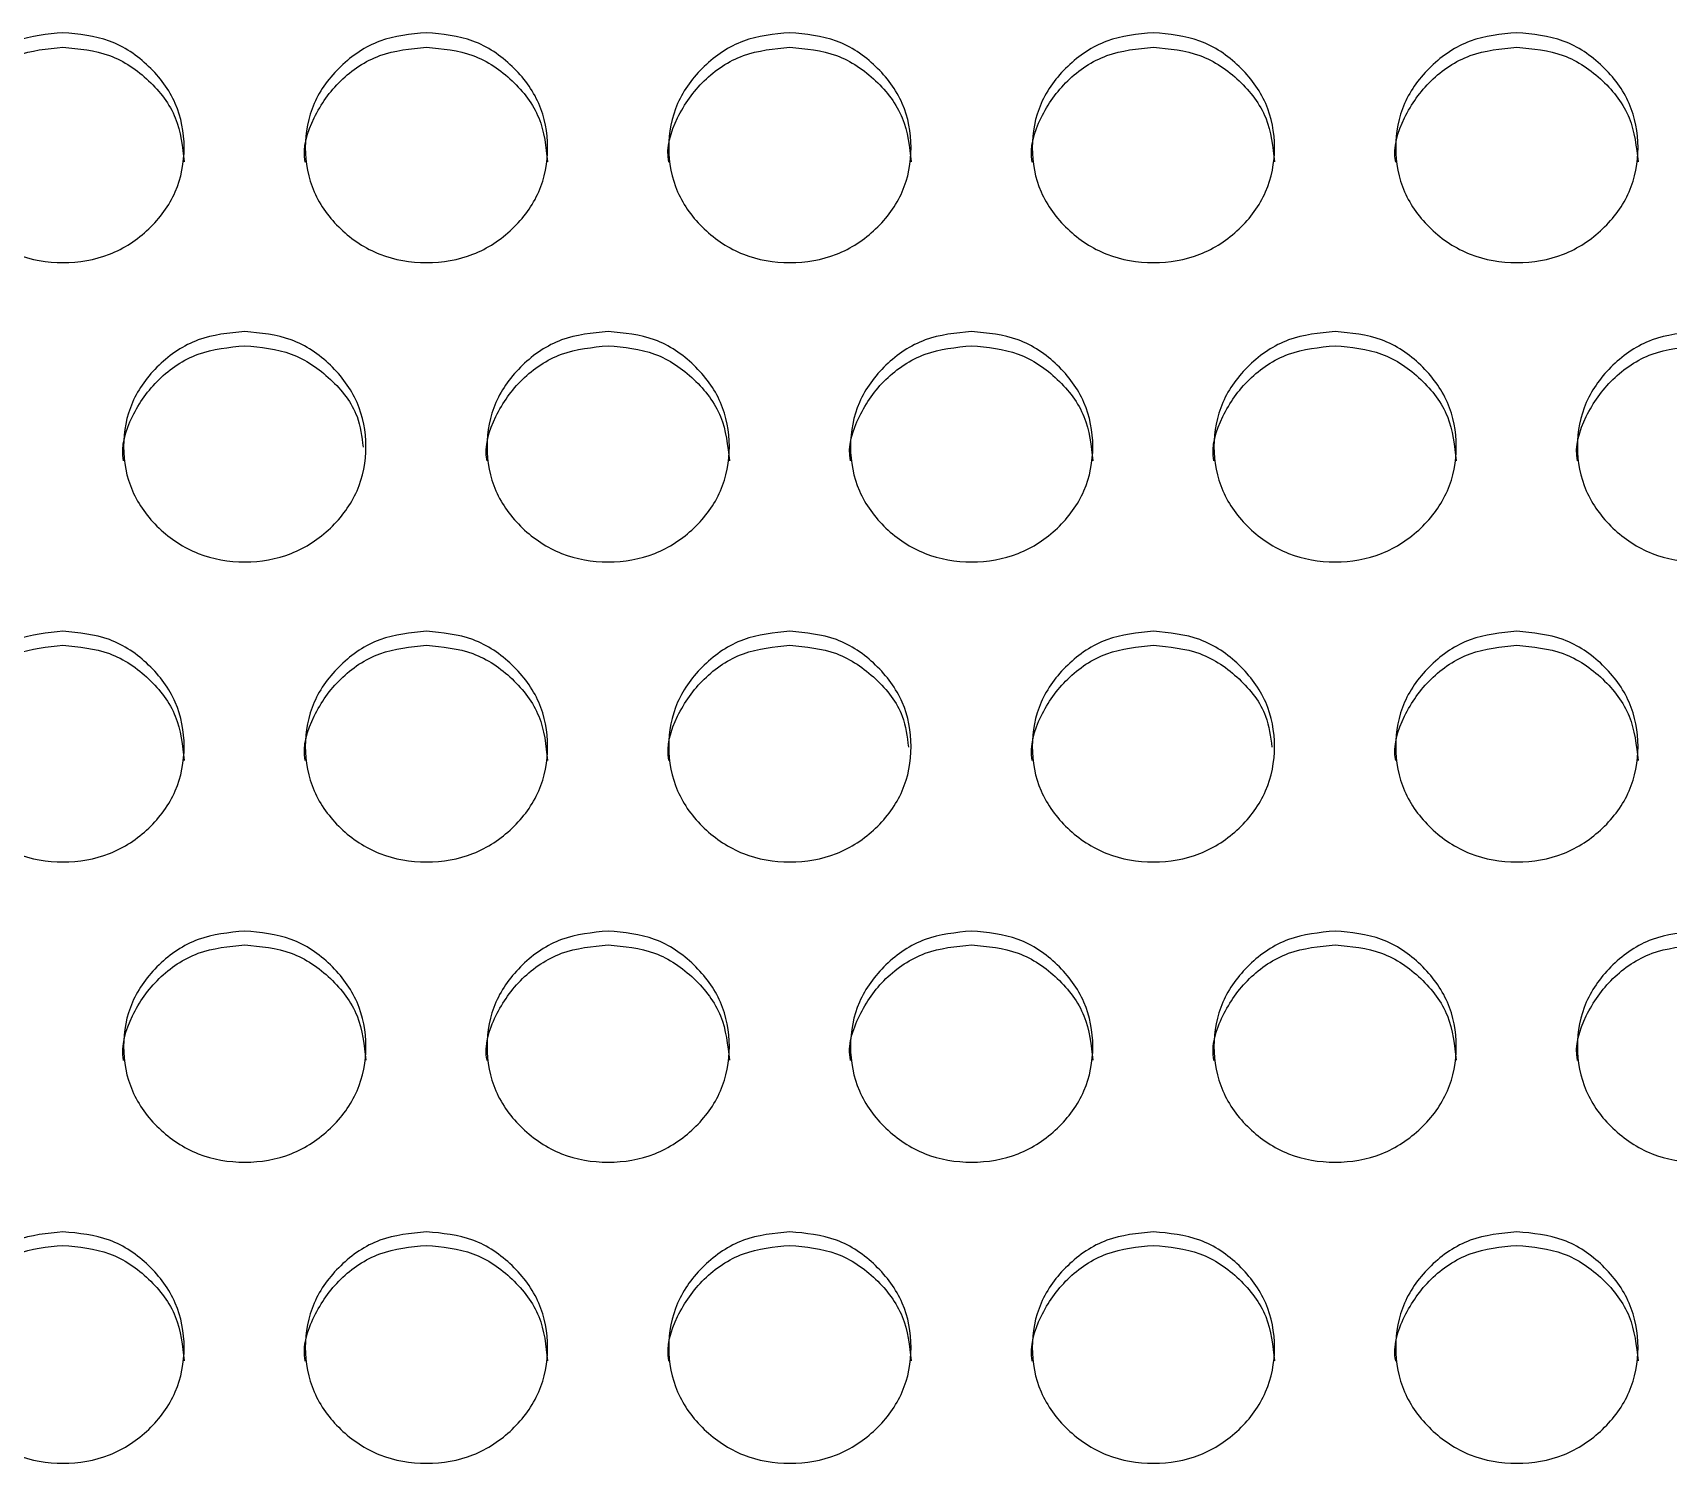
# Model space of a CAD drawing. Header units: millimetres. Extents: x 0.6 to 29.2, y 0.5 to 20.5.
# Drawn here: x 19.888 to 20.248, y 11.4735 to 11.7883 of the extents above; entities that cross this region are included whole.
import ezdxf

# ---------------------------------------------------------------- set-up
doc = ezdxf.new("R2010")
doc.units = ezdxf.units.MM

msp = doc.modelspace()

# ---------------------------------------------------------------- linework, layer by layer
for points, knots in [([(19.89468, 11.78833), (19.89819, 11.78799), (19.90521, 11.78732), (19.91397, 11.7813), (19.92011, 11.77304), (19.92197, 11.76303), (19.92011, 11.75304), (19.91398, 11.74472), (19.90522, 11.73889), (19.89468, 11.73713), (19.88415, 11.7389), (19.87538, 11.74472), (19.86926, 11.75304), (19.8674, 11.76303), (19.86926, 11.77303), (19.87539, 11.78129), (19.88415, 11.7873), (19.89117, 11.78799), (19.89468, 11.78833)], [0, 0, 0, 0, 0.0624371, 0.1249721, 0.1875298, 0.2499803, 0.3125407, 0.3749841, 0.4375486, 0.4999928, 0.562545, 0.6249975, 0.6875535, 0.750005, 0.8125631, 0.8750102, 0.9374719, 1, 1, 1, 1]), ([(19.97468, 11.78833), (19.97819, 11.78799), (19.98521, 11.78732), (19.99397, 11.7813), (20.00011, 11.77304), (20.00197, 11.76303), (20.00011, 11.75304), (19.99398, 11.74472), (19.98522, 11.73889), (19.97468, 11.73713), (19.96415, 11.7389), (19.95538, 11.74472), (19.94926, 11.75304), (19.9474, 11.76303), (19.94926, 11.77303), (19.95539, 11.78129), (19.96415, 11.7873), (19.97117, 11.78799), (19.97468, 11.78833)], [0, 0, 0, 0, 0.062437, 0.124973, 0.18753, 0.249981, 0.312541, 0.374985, 0.437549, 0.499993, 0.562544, 0.624998, 0.687553, 0.750005, 0.812563, 0.87501, 0.937472, 1, 1, 1, 1]), ([(20.05468, 11.78833), (20.05819, 11.78799), (20.06521, 11.78732), (20.07397, 11.7813), (20.08011, 11.77304), (20.08197, 11.76303), (20.08011, 11.75304), (20.07398, 11.74472), (20.06522, 11.73889), (20.05468, 11.73713), (20.04415, 11.7389), (20.03538, 11.74472), (20.02926, 11.75304), (20.0274, 11.76303), (20.02926, 11.77303), (20.03539, 11.78129), (20.04415, 11.7873), (20.05117, 11.78799), (20.05468, 11.78833)], [0, 0, 0, 0, 0.062437, 0.124973, 0.18753, 0.249981, 0.312541, 0.374985, 0.437549, 0.499993, 0.562545, 0.624998, 0.687554, 0.750005, 0.812563, 0.87501, 0.937472, 1, 1, 1, 1]), ([(20.13468, 11.78833), (20.13819, 11.78799), (20.14521, 11.78732), (20.15397, 11.7813), (20.16011, 11.77304), (20.16197, 11.76303), (20.16011, 11.75304), (20.15398, 11.74472), (20.14522, 11.73889), (20.13468, 11.73713), (20.12415, 11.7389), (20.11538, 11.74472), (20.10926, 11.75304), (20.1074, 11.76303), (20.10926, 11.77303), (20.11539, 11.78129), (20.12415, 11.7873), (20.13117, 11.78799), (20.13468, 11.78833)], [0, 0, 0, 0, 0.062437, 0.124973, 0.18753, 0.249981, 0.312541, 0.374985, 0.437549, 0.499993, 0.562545, 0.624998, 0.687554, 0.750005, 0.812563, 0.87501, 0.937472, 1, 1, 1, 1]), ([(20.21468, 11.78833), (20.21819, 11.78799), (20.22521, 11.78732), (20.23397, 11.7813), (20.24011, 11.77304), (20.24197, 11.76303), (20.24011, 11.75304), (20.23398, 11.74472), (20.22522, 11.73889), (20.21468, 11.73713), (20.20415, 11.7389), (20.19538, 11.74472), (20.18926, 11.75304), (20.1874, 11.76303), (20.18926, 11.77303), (20.19538, 11.78129), (20.20415, 11.7873), (20.21117, 11.78799), (20.21468, 11.78833)], [0, 0, 0, 0, 0.062436, 0.124972, 0.187529, 0.24998, 0.31254, 0.374984, 0.437548, 0.499992, 0.562544, 0.624997, 0.687553, 0.750004, 0.812563, 0.875009, 0.937472, 1, 1, 1, 1]), ([(19.86802, 11.75985), (19.86802, 11.75985), (19.86735, 11.76309), (19.86957, 11.76991), (19.8753, 11.77811), (19.88417, 11.78412), (19.89118, 11.7848), (19.89468, 11.78515)], [0, 0, 0, 0, 0.000445, 0.250487, 0.500132, 0.749908, 1, 1, 1, 1]), ([(19.89468, 11.78515), (19.89819, 11.78481), (19.90522, 11.78414), (19.91393, 11.77812), (19.92027, 11.76987), (19.92099, 11.76321), (19.92135, 11.75989)], [0, 0, 0, 0, 0.24996, 0.500258, 0.750583, 1, 1, 1, 1]), ([(19.94802, 11.75985), (19.94802, 11.75985), (19.94735, 11.76309), (19.94957, 11.76991), (19.9553, 11.77811), (19.96417, 11.78412), (19.97118, 11.7848), (19.97468, 11.78515)], [0, 0, 0, 0, 0.000445, 0.250487, 0.500132, 0.749908, 1, 1, 1, 1]), ([(19.97468, 11.78515), (19.97819, 11.78481), (19.98522, 11.78414), (19.99393, 11.77812), (20.00027, 11.76987), (20.00099, 11.76321), (20.00135, 11.75989)], [0, 0, 0, 0, 0.2499595, 0.5002617, 0.7505829, 1, 1, 1, 1]), ([(20.02802, 11.75985), (20.02802, 11.75985), (20.02738, 11.7631), (20.02955, 11.76991), (20.03531, 11.77811), (20.04417, 11.78412), (20.05118, 11.7848), (20.05468, 11.78515)], [0, 0, 0, 0, 0.0004444, 0.2504858, 0.5001315, 0.7499071, 1, 1, 1, 1]), ([(20.05468, 11.78515), (20.05819, 11.78481), (20.06522, 11.78414), (20.07393, 11.77812), (20.08027, 11.76987), (20.08099, 11.76321), (20.08135, 11.75989)], [0, 0, 0, 0, 0.2499595, 0.5002617, 0.7505829, 1, 1, 1, 1]), ([(20.10802, 11.75985), (20.10802, 11.75985), (20.10738, 11.7631), (20.10955, 11.76991), (20.11531, 11.77811), (20.12417, 11.78412), (20.13118, 11.7848), (20.13468, 11.78515)], [0, 0, 0, 0, 0.0004444, 0.2504858, 0.5001315, 0.7499071, 1, 1, 1, 1]), ([(20.13468, 11.78515), (20.13819, 11.78481), (20.14522, 11.78414), (20.15393, 11.77812), (20.16027, 11.76987), (20.16099, 11.76321), (20.16135, 11.75989)], [0, 0, 0, 0, 0.2499595, 0.5002617, 0.7505829, 1, 1, 1, 1]), ([(20.18802, 11.75985), (20.18802, 11.75985), (20.18735, 11.76309), (20.18957, 11.76991), (20.1953, 11.77811), (20.20417, 11.78412), (20.21118, 11.7848), (20.21468, 11.78515)], [0, 0, 0, 0, 0.0004453, 0.2504868, 0.5001291, 0.7499079, 1, 1, 1, 1]), ([(20.21468, 11.78515), (20.21819, 11.78481), (20.22522, 11.78414), (20.23393, 11.77812), (20.24027, 11.76987), (20.24099, 11.76321), (20.24135, 11.75989)], [0, 0, 0, 0, 0.249956, 0.500259, 0.750582, 1, 1, 1, 1]), ([(19.93468, 11.72257), (19.93819, 11.72223), (19.94521, 11.72155), (19.95397, 11.71552), (19.96011, 11.70725), (19.96197, 11.69722), (19.96011, 11.68722), (19.95398, 11.67888), (19.94522, 11.67305), (19.93468, 11.67127), (19.92415, 11.67305), (19.91538, 11.67888), (19.90926, 11.68721), (19.9074, 11.69722), (19.90926, 11.70724), (19.91538, 11.71552), (19.92415, 11.72153), (19.93117, 11.72222), (19.93468, 11.72257)], [0, 0, 0, 0, 0.062437, 0.124973, 0.187531, 0.24998, 0.31254, 0.374986, 0.437549, 0.499993, 0.562545, 0.624997, 0.687553, 0.750005, 0.812564, 0.87501, 0.937472, 1, 1, 1, 1]), ([(20.01468, 11.72257), (20.01819, 11.72223), (20.02521, 11.72155), (20.03397, 11.71552), (20.04011, 11.70725), (20.04197, 11.69722), (20.04011, 11.68722), (20.03398, 11.67888), (20.02522, 11.67305), (20.01468, 11.67127), (20.00415, 11.67305), (19.99538, 11.67888), (19.98926, 11.68721), (19.9874, 11.69722), (19.98926, 11.70724), (19.99538, 11.71552), (20.00415, 11.72153), (20.01117, 11.72222), (20.01468, 11.72257)], [0, 0, 0, 0, 0.062436, 0.124972, 0.18753, 0.249979, 0.312539, 0.374985, 0.437548, 0.499992, 0.562544, 0.624996, 0.687552, 0.750004, 0.812563, 0.875009, 0.937472, 1, 1, 1, 1]), ([(20.09468, 11.72257), (20.09819, 11.72223), (20.10521, 11.72155), (20.11397, 11.71552), (20.12011, 11.70725), (20.12197, 11.69722), (20.12011, 11.68722), (20.11398, 11.67888), (20.10522, 11.67305), (20.09468, 11.67127), (20.08415, 11.67305), (20.07538, 11.67888), (20.06926, 11.68721), (20.0674, 11.69722), (20.06926, 11.70724), (20.07538, 11.71552), (20.08415, 11.72153), (20.09117, 11.72222), (20.09468, 11.72257)], [0, 0, 0, 0, 0.0624373, 0.1249719, 0.1875304, 0.2499797, 0.3125396, 0.3749843, 0.4375481, 0.4999923, 0.5625443, 0.6249963, 0.6875523, 0.750004, 0.812563, 0.8750094, 0.9374718, 1, 1, 1, 1]), ([(20.17468, 11.72257), (20.17819, 11.72223), (20.18521, 11.72155), (20.19397, 11.71552), (20.20011, 11.70725), (20.20197, 11.69722), (20.20011, 11.68722), (20.19398, 11.67888), (20.18522, 11.67305), (20.17468, 11.67127), (20.16415, 11.67305), (20.15538, 11.67888), (20.14926, 11.68721), (20.1474, 11.69722), (20.14926, 11.70724), (20.15539, 11.71552), (20.16415, 11.72153), (20.17117, 11.72222), (20.17468, 11.72257)], [0, 0, 0, 0, 0.062437, 0.124973, 0.187531, 0.24998, 0.31254, 0.374985, 0.437549, 0.499993, 0.562545, 0.624997, 0.687552, 0.750004, 0.812563, 0.87501, 0.937472, 1, 1, 1, 1]), ([(20.25468, 11.72257), (20.25819, 11.72223), (20.26521, 11.72155), (20.27397, 11.71552), (20.28011, 11.70725), (20.28197, 11.69722), (20.28011, 11.68722), (20.27398, 11.67888), (20.26522, 11.67305), (20.25468, 11.67127), (20.24415, 11.67305), (20.23538, 11.67888), (20.22926, 11.68721), (20.2274, 11.69722), (20.22926, 11.70724), (20.23539, 11.71552), (20.24415, 11.72153), (20.25117, 11.72222), (20.25468, 11.72257)], [0, 0, 0, 0, 0.062437, 0.124973, 0.187531, 0.24998, 0.31254, 0.374985, 0.437549, 0.499992, 0.562544, 0.624997, 0.687553, 0.750004, 0.812563, 0.87501, 0.937472, 1, 1, 1, 1]), ([(19.90802, 11.69409), (19.90802, 11.6941), (19.90738, 11.69734), (19.90955, 11.70417), (19.91531, 11.71238), (19.92417, 11.7184), (19.93118, 11.71909), (19.93468, 11.71943)], [0, 0, 0, 0, 0.000444, 0.250486, 0.500131, 0.749906, 1, 1, 1, 1]), ([(19.93468, 11.71943), (19.9382, 11.7191), (19.94524, 11.71843), (19.95388, 11.71238), (19.95977, 11.70503), (19.96046, 11.69941), (19.96075, 11.69712)], [0, 0, 0, 0, 0.2707512, 0.5418721, 0.8130127, 1, 1, 1, 1]), ([(19.98802, 11.69409), (19.98802, 11.6941), (19.98735, 11.69734), (19.98957, 11.70417), (19.9953, 11.71238), (20.00417, 11.71841), (20.01118, 11.71909), (20.01468, 11.71943)], [0, 0, 0, 0, 0.000445, 0.250486, 0.500129, 0.749907, 1, 1, 1, 1]), ([(20.01468, 11.71943), (20.01819, 11.7191), (20.02522, 11.71842), (20.03393, 11.71239), (20.04027, 11.70413), (20.04099, 11.69746), (20.04135, 11.69413)], [0, 0, 0, 0, 0.249957, 0.500259, 0.75058, 1, 1, 1, 1]), ([(20.06802, 11.69409), (20.06802, 11.6941), (20.06735, 11.69734), (20.06957, 11.70417), (20.0753, 11.71238), (20.08417, 11.71841), (20.09118, 11.71909), (20.09468, 11.71943)], [0, 0, 0, 0, 0.000445, 0.250486, 0.500129, 0.749907, 1, 1, 1, 1]), ([(20.09468, 11.71943), (20.09819, 11.7191), (20.10522, 11.71842), (20.11393, 11.71239), (20.12027, 11.70413), (20.12099, 11.69746), (20.12135, 11.69413)], [0, 0, 0, 0, 0.249961, 0.500258, 0.750581, 1, 1, 1, 1]), ([(20.14802, 11.69409), (20.14802, 11.6941), (20.14735, 11.69734), (20.14957, 11.70417), (20.1553, 11.71238), (20.16417, 11.71841), (20.17118, 11.71909), (20.17468, 11.71943)], [0, 0, 0, 0, 0.000445, 0.250486, 0.500133, 0.749907, 1, 1, 1, 1]), ([(20.17468, 11.71943), (20.17819, 11.7191), (20.18522, 11.71842), (20.19393, 11.71239), (20.20027, 11.70413), (20.20099, 11.69746), (20.20135, 11.69413)], [0, 0, 0, 0, 0.2499602, 0.5002616, 0.7505813, 1, 1, 1, 1]), ([(20.22802, 11.69409), (20.22802, 11.6941), (20.22738, 11.69734), (20.22955, 11.70417), (20.23531, 11.71238), (20.24417, 11.7184), (20.25118, 11.71909), (20.25468, 11.71943)], [0, 0, 0, 0, 0.000444, 0.250485, 0.500132, 0.749906, 1, 1, 1, 1]), ([(19.86802, 11.62812), (19.86802, 11.62813), (19.86735, 11.63138), (19.86957, 11.63822), (19.8753, 11.64644), (19.88417, 11.65248), (19.89118, 11.65316), (19.89468, 11.65351)], [0, 0, 0, 0, 0.000448, 0.250488, 0.500134, 0.749908, 1, 1, 1, 1]), ([(19.89468, 11.65659), (19.89819, 11.65625), (19.90521, 11.65558), (19.91397, 11.64953), (19.92011, 11.64125), (19.92197, 11.6312), (19.92011, 11.62118), (19.91398, 11.61283), (19.90522, 11.60699), (19.89468, 11.60521), (19.88415, 11.60699), (19.87538, 11.61283), (19.86926, 11.62118), (19.8674, 11.63121), (19.86926, 11.64124), (19.87539, 11.64953), (19.88415, 11.65556), (19.89117, 11.65625), (19.89468, 11.65659)], [0, 0, 0, 0, 0.062437, 0.124972, 0.18753, 0.249981, 0.31254, 0.374984, 0.437548, 0.499992, 0.562544, 0.624997, 0.687552, 0.750004, 0.812563, 0.87501, 0.937472, 1, 1, 1, 1]), ([(19.89468, 11.65351), (19.89819, 11.65317), (19.90522, 11.6525), (19.91393, 11.64646), (19.92027, 11.63818), (19.92099, 11.6315), (19.92135, 11.62816)], [0, 0, 0, 0, 0.24996, 0.500259, 0.750584, 1, 1, 1, 1]), ([(19.94802, 11.62812), (19.94802, 11.62813), (19.94735, 11.63138), (19.94957, 11.63822), (19.9553, 11.64644), (19.96417, 11.65248), (19.97118, 11.65316), (19.97468, 11.65351)], [0, 0, 0, 0, 0.000448, 0.250488, 0.500134, 0.749908, 1, 1, 1, 1]), ([(19.97468, 11.65659), (19.97819, 11.65625), (19.98521, 11.65558), (19.99397, 11.64953), (20.00011, 11.64125), (20.00197, 11.6312), (20.00011, 11.62118), (19.99398, 11.61283), (19.98522, 11.60699), (19.97468, 11.60521), (19.96415, 11.60699), (19.95538, 11.61283), (19.94926, 11.62118), (19.9474, 11.63121), (19.94926, 11.64124), (19.95539, 11.64953), (19.96415, 11.65556), (19.97117, 11.65625), (19.97468, 11.65659)], [0, 0, 0, 0, 0.0624371, 0.124973, 0.1875308, 0.2499812, 0.3125399, 0.3749847, 0.4375491, 0.4999931, 0.5625439, 0.6249974, 0.6875522, 0.7500044, 0.8125632, 0.8750102, 0.937472, 1, 1, 1, 1]), ([(19.97468, 11.65351), (19.97819, 11.65317), (19.98522, 11.6525), (19.99393, 11.64646), (20.00027, 11.63818), (20.00099, 11.6315), (20.00135, 11.62816)], [0, 0, 0, 0, 0.2499601, 0.5002627, 0.750584, 1, 1, 1, 1]), ([(20.02802, 11.62812), (20.02802, 11.62813), (20.02739, 11.63139), (20.02955, 11.63821), (20.03531, 11.64644), (20.04417, 11.65248), (20.05118, 11.65316), (20.05468, 11.65351)], [0, 0, 0, 0, 0.0004474, 0.2504871, 0.5001335, 0.7499078, 1, 1, 1, 1]), ([(20.05468, 11.65659), (20.05819, 11.65625), (20.06521, 11.65558), (20.07397, 11.64953), (20.08011, 11.64125), (20.08197, 11.6312), (20.08011, 11.62118), (20.07398, 11.61283), (20.06522, 11.60699), (20.05468, 11.60521), (20.04415, 11.60699), (20.03538, 11.61283), (20.02926, 11.62118), (20.0274, 11.63121), (20.02926, 11.64124), (20.03539, 11.64953), (20.04415, 11.65556), (20.05117, 11.65625), (20.05468, 11.65659)], [0, 0, 0, 0, 0.062437, 0.124973, 0.187531, 0.249981, 0.31254, 0.374985, 0.437549, 0.499992, 0.562544, 0.624998, 0.687552, 0.750005, 0.812563, 0.87501, 0.937472, 1, 1, 1, 1]), ([(20.05468, 11.65351), (20.0582, 11.65317), (20.06523, 11.6525), (20.07388, 11.64644), (20.07978, 11.63906), (20.08047, 11.63342), (20.08076, 11.6311)], [0, 0, 0, 0, 0.270358, 0.541086, 0.811835, 1, 1, 1, 1]), ([(20.10802, 11.62812), (20.10802, 11.62813), (20.10739, 11.63139), (20.10955, 11.63821), (20.11531, 11.64644), (20.12417, 11.65248), (20.13118, 11.65316), (20.13468, 11.65351)], [0, 0, 0, 0, 0.0004474, 0.2504871, 0.5001335, 0.7499078, 1, 1, 1, 1]), ([(20.13468, 11.65659), (20.13819, 11.65625), (20.14521, 11.65558), (20.15397, 11.64953), (20.16011, 11.64125), (20.16197, 11.6312), (20.16011, 11.62118), (20.15398, 11.61283), (20.14522, 11.60699), (20.13468, 11.60521), (20.12415, 11.60699), (20.11538, 11.61283), (20.10926, 11.62118), (20.1074, 11.63121), (20.10926, 11.64124), (20.11539, 11.64953), (20.12415, 11.65556), (20.13117, 11.65625), (20.13468, 11.65659)], [0, 0, 0, 0, 0.062437, 0.124973, 0.187531, 0.249981, 0.31254, 0.374985, 0.437548, 0.499992, 0.562544, 0.624998, 0.687553, 0.750005, 0.812563, 0.87501, 0.937472, 1, 1, 1, 1]), ([(20.13468, 11.65351), (20.1382, 11.65317), (20.14523, 11.6525), (20.15388, 11.64644), (20.15978, 11.63906), (20.16047, 11.63342), (20.16076, 11.6311)], [0, 0, 0, 0, 0.270358, 0.541086, 0.811835, 1, 1, 1, 1]), ([(20.18802, 11.62812), (20.18802, 11.62813), (20.18735, 11.63138), (20.18957, 11.63822), (20.1953, 11.64644), (20.20417, 11.65248), (20.21118, 11.65316), (20.21468, 11.65351)], [0, 0, 0, 0, 0.0004483, 0.2504881, 0.5001311, 0.7499086, 1, 1, 1, 1]), ([(20.21468, 11.65659), (20.21819, 11.65625), (20.22521, 11.65558), (20.23397, 11.64953), (20.24011, 11.64125), (20.24197, 11.6312), (20.24011, 11.62118), (20.23398, 11.61283), (20.22522, 11.60699), (20.21468, 11.60521), (20.20415, 11.60699), (20.19538, 11.61283), (20.18926, 11.62118), (20.1874, 11.63121), (20.18926, 11.64124), (20.19538, 11.64953), (20.20415, 11.65556), (20.21117, 11.65625), (20.21468, 11.65659)], [0, 0, 0, 0, 0.062436, 0.1249719, 0.1875298, 0.2499805, 0.3125394, 0.3749843, 0.4375477, 0.4999918, 0.5625438, 0.6249964, 0.6875518, 0.7500039, 0.8125628, 0.8750092, 0.9374719, 1, 1, 1, 1]), ([(20.21468, 11.65351), (20.21819, 11.65317), (20.22522, 11.6525), (20.23393, 11.64646), (20.24027, 11.63818), (20.24099, 11.6315), (20.24135, 11.62816)], [0, 0, 0, 0, 0.249957, 0.50026, 0.750583, 1, 1, 1, 1]), ([(19.93468, 11.5906), (19.93819, 11.59027), (19.94521, 11.58959), (19.95397, 11.58353), (19.96011, 11.57523), (19.96197, 11.56517), (19.96011, 11.55514), (19.95398, 11.54677), (19.94522, 11.54092), (19.93468, 11.53914), (19.92415, 11.54092), (19.91538, 11.54677), (19.90926, 11.55513), (19.9074, 11.56518), (19.90926, 11.57523), (19.91538, 11.58353), (19.92415, 11.58957), (19.93117, 11.59026), (19.93468, 11.5906)], [0, 0, 0, 0, 0.062437, 0.124973, 0.187531, 0.249981, 0.312541, 0.374986, 0.437549, 0.499993, 0.562545, 0.624997, 0.687553, 0.750005, 0.812563, 0.87501, 0.937472, 1, 1, 1, 1]), ([(20.01468, 11.5906), (20.01819, 11.59027), (20.02521, 11.58959), (20.03397, 11.58353), (20.04011, 11.57523), (20.04197, 11.56517), (20.04011, 11.55514), (20.03398, 11.54677), (20.02522, 11.54092), (20.01468, 11.53914), (20.00415, 11.54092), (19.99538, 11.54677), (19.98926, 11.55513), (19.9874, 11.56518), (19.98926, 11.57523), (19.99538, 11.58353), (20.00415, 11.58957), (20.01117, 11.59026), (20.01468, 11.5906)], [0, 0, 0, 0, 0.0624361, 0.124972, 0.18753, 0.2499803, 0.3125399, 0.3749845, 0.4375476, 0.4999918, 0.562544, 0.6249963, 0.6875524, 0.7500042, 0.8125623, 0.875009, 0.9374718, 1, 1, 1, 1]), ([(20.09468, 11.5906), (20.09819, 11.59027), (20.10521, 11.58959), (20.11397, 11.58353), (20.12011, 11.57523), (20.12197, 11.56517), (20.12011, 11.55514), (20.11398, 11.54677), (20.10522, 11.54092), (20.09468, 11.53914), (20.08415, 11.54092), (20.07538, 11.54677), (20.06926, 11.55513), (20.0674, 11.56518), (20.06926, 11.57523), (20.07538, 11.58353), (20.08415, 11.58957), (20.09117, 11.59026), (20.09468, 11.5906)], [0, 0, 0, 0, 0.062437, 0.124972, 0.187531, 0.249981, 0.31254, 0.374984, 0.437548, 0.499992, 0.562544, 0.624997, 0.687553, 0.750004, 0.812562, 0.875009, 0.937472, 1, 1, 1, 1]), ([(20.17468, 11.5906), (20.17819, 11.59027), (20.18521, 11.58959), (20.19397, 11.58353), (20.20011, 11.57523), (20.20197, 11.56517), (20.20011, 11.55514), (20.19398, 11.54677), (20.18522, 11.54092), (20.17468, 11.53914), (20.16415, 11.54092), (20.15538, 11.54677), (20.14926, 11.55513), (20.1474, 11.56518), (20.14926, 11.57523), (20.15539, 11.58353), (20.16415, 11.58957), (20.17117, 11.59026), (20.17468, 11.5906)], [0, 0, 0, 0, 0.0624372, 0.1249731, 0.187531, 0.2499811, 0.3125404, 0.3749848, 0.4375489, 0.4999931, 0.5625452, 0.6249974, 0.6875528, 0.7500047, 0.8125628, 0.8750101, 0.9374719, 1, 1, 1, 1]), ([(20.25468, 11.5906), (20.25819, 11.59027), (20.26521, 11.58959), (20.27397, 11.58353), (20.28011, 11.57523), (20.28197, 11.56517), (20.28011, 11.55514), (20.27398, 11.54677), (20.26522, 11.54092), (20.25468, 11.53914), (20.24415, 11.54092), (20.23538, 11.54677), (20.22926, 11.55513), (20.2274, 11.56518), (20.22926, 11.57523), (20.23539, 11.58353), (20.24415, 11.58957), (20.25117, 11.59026), (20.25468, 11.5906)], [0, 0, 0, 0, 0.062437, 0.124973, 0.187531, 0.249981, 0.312541, 0.374985, 0.437549, 0.499992, 0.562544, 0.624998, 0.687553, 0.750005, 0.812563, 0.87501, 0.937472, 1, 1, 1, 1]), ([(19.90802, 11.56214), (19.90802, 11.56215), (19.90739, 11.56542), (19.90955, 11.57225), (19.91531, 11.58049), (19.92417, 11.58654), (19.93118, 11.58723), (19.93468, 11.58757)], [0, 0, 0, 0, 0.000447, 0.25049, 0.500132, 0.749907, 1, 1, 1, 1]), ([(19.93468, 11.58757), (19.93819, 11.58723), (19.94522, 11.58656), (19.95393, 11.58051), (19.96027, 11.57222), (19.96099, 11.56552), (19.96135, 11.56218)], [0, 0, 0, 0, 0.2499605, 0.5002633, 0.7505812, 1, 1, 1, 1]), ([(19.98802, 11.56214), (19.98802, 11.56215), (19.98735, 11.56541), (19.98957, 11.57225), (19.9953, 11.58049), (20.00417, 11.58654), (20.01118, 11.58723), (20.01468, 11.58757)], [0, 0, 0, 0, 0.000448, 0.25049, 0.50013, 0.749908, 1, 1, 1, 1]), ([(20.01468, 11.58757), (20.01819, 11.58723), (20.02522, 11.58656), (20.03393, 11.58051), (20.04027, 11.57222), (20.04099, 11.56552), (20.04135, 11.56218)], [0, 0, 0, 0, 0.249957, 0.5002609, 0.75058, 1, 1, 1, 1]), ([(20.06802, 11.56214), (20.06802, 11.56215), (20.06735, 11.56541), (20.06957, 11.57225), (20.0753, 11.58049), (20.08417, 11.58654), (20.09118, 11.58723), (20.09468, 11.58757)], [0, 0, 0, 0, 0.000448, 0.25049, 0.50013, 0.749908, 1, 1, 1, 1]), ([(20.09468, 11.58757), (20.09819, 11.58723), (20.10522, 11.58656), (20.11393, 11.58051), (20.12027, 11.57222), (20.12099, 11.56552), (20.12135, 11.56218)], [0, 0, 0, 0, 0.249961, 0.50026, 0.750581, 1, 1, 1, 1]), ([(20.14802, 11.56214), (20.14802, 11.56215), (20.14735, 11.56541), (20.14957, 11.57225), (20.1553, 11.58049), (20.16417, 11.58654), (20.17118, 11.58723), (20.17468, 11.58757)], [0, 0, 0, 0, 0.000448, 0.25049, 0.500133, 0.749908, 1, 1, 1, 1]), ([(20.17468, 11.58757), (20.17819, 11.58723), (20.18522, 11.58656), (20.19393, 11.58051), (20.20027, 11.57222), (20.20099, 11.56552), (20.20135, 11.56218)], [0, 0, 0, 0, 0.2499605, 0.5002633, 0.7505812, 1, 1, 1, 1]), ([(20.22802, 11.56214), (20.22802, 11.56215), (20.22739, 11.56542), (20.22955, 11.57225), (20.23531, 11.58049), (20.24417, 11.58654), (20.25118, 11.58723), (20.25468, 11.58757)], [0, 0, 0, 0, 0.000447, 0.250489, 0.500132, 0.749908, 1, 1, 1, 1]), ([(19.89468, 11.52441), (19.89819, 11.52407), (19.90521, 11.52339), (19.91397, 11.51733), (19.92011, 11.50901), (19.92197, 11.49894), (19.92011, 11.48888), (19.91398, 11.4805), (19.90522, 11.47464), (19.89468, 11.47286), (19.88415, 11.47464), (19.87538, 11.48051), (19.86926, 11.48888), (19.8674, 11.49894), (19.86926, 11.50901), (19.87539, 11.51733), (19.88415, 11.52337), (19.89117, 11.52406), (19.89468, 11.52441)], [0, 0, 0, 0, 0.062437, 0.124972, 0.187531, 0.24998, 0.31254, 0.374984, 0.437548, 0.499993, 0.562545, 0.624997, 0.687553, 0.750004, 0.812563, 0.875011, 0.937472, 1, 1, 1, 1]), ([(19.97468, 11.52441), (19.97819, 11.52407), (19.98521, 11.52339), (19.99397, 11.51733), (20.00011, 11.50901), (20.00197, 11.49894), (20.00011, 11.48888), (19.99398, 11.4805), (19.98522, 11.47464), (19.97468, 11.47286), (19.96415, 11.47464), (19.95538, 11.48051), (19.94926, 11.48888), (19.9474, 11.49894), (19.94926, 11.50901), (19.95538, 11.51733), (19.96415, 11.52337), (19.97117, 11.52406), (19.97468, 11.52441)], [0, 0, 0, 0, 0.062437, 0.124973, 0.187531, 0.249981, 0.31254, 0.374985, 0.437549, 0.499993, 0.562544, 0.624997, 0.687552, 0.750004, 0.812563, 0.875011, 0.937472, 1, 1, 1, 1]), ([(20.05468, 11.52441), (20.05819, 11.52407), (20.06521, 11.52339), (20.07397, 11.51733), (20.08011, 11.50901), (20.08197, 11.49894), (20.08011, 11.48888), (20.07398, 11.4805), (20.06522, 11.47464), (20.05468, 11.47286), (20.04415, 11.47464), (20.03538, 11.48051), (20.02926, 11.48888), (20.0274, 11.49894), (20.02926, 11.50901), (20.03538, 11.51733), (20.04415, 11.52337), (20.05117, 11.52406), (20.05468, 11.52441)], [0, 0, 0, 0, 0.062437, 0.124973, 0.187531, 0.249981, 0.31254, 0.374985, 0.437549, 0.499992, 0.562545, 0.624998, 0.687553, 0.750004, 0.812563, 0.875011, 0.937472, 1, 1, 1, 1]), ([(20.13468, 11.52441), (20.13819, 11.52407), (20.14521, 11.52339), (20.15397, 11.51733), (20.16011, 11.50901), (20.16197, 11.49894), (20.16011, 11.48888), (20.15398, 11.4805), (20.14522, 11.47464), (20.13468, 11.47286), (20.12415, 11.47464), (20.11538, 11.48051), (20.10926, 11.48888), (20.1074, 11.49894), (20.10926, 11.50901), (20.11538, 11.51733), (20.12415, 11.52337), (20.13117, 11.52406), (20.13468, 11.52441)], [0, 0, 0, 0, 0.062437, 0.124973, 0.187531, 0.249981, 0.312541, 0.374986, 0.437548, 0.499993, 0.562545, 0.624998, 0.687553, 0.750004, 0.812563, 0.875011, 0.937472, 1, 1, 1, 1]), ([(20.21468, 11.52441), (20.21819, 11.52407), (20.22521, 11.52339), (20.23397, 11.51733), (20.24011, 11.50901), (20.24197, 11.49894), (20.24011, 11.48888), (20.23398, 11.4805), (20.22522, 11.47464), (20.21468, 11.47286), (20.20415, 11.47464), (20.19538, 11.48051), (20.18926, 11.48888), (20.1874, 11.49894), (20.18926, 11.50901), (20.19538, 11.51733), (20.20415, 11.52337), (20.21117, 11.52406), (20.21468, 11.52441)], [0, 0, 0, 0, 0.062436, 0.124972, 0.18753, 0.24998, 0.31254, 0.374985, 0.437548, 0.499992, 0.562544, 0.624996, 0.687552, 0.750004, 0.812563, 0.87501, 0.937472, 1, 1, 1, 1]), ([(19.86802, 11.49595), (19.86802, 11.49596), (19.86735, 11.49922), (19.86957, 11.50608), (19.8753, 11.51434), (19.88417, 11.52039), (19.89118, 11.52108), (19.89468, 11.52142)], [0, 0, 0, 0, 0.000448, 0.250488, 0.500133, 0.749908, 1, 1, 1, 1]), ([(19.89468, 11.52142), (19.89819, 11.52109), (19.90522, 11.52041), (19.91393, 11.51435), (19.92027, 11.50605), (19.92099, 11.49934), (19.92135, 11.496)], [0, 0, 0, 0, 0.249961, 0.500259, 0.750581, 1, 1, 1, 1]), ([(19.94802, 11.49595), (19.94802, 11.49596), (19.94735, 11.49922), (19.94957, 11.50608), (19.9553, 11.51434), (19.96417, 11.52039), (19.97118, 11.52108), (19.97468, 11.52142)], [0, 0, 0, 0, 0.000448, 0.250488, 0.500133, 0.749908, 1, 1, 1, 1]), ([(19.97468, 11.52142), (19.97819, 11.52109), (19.98522, 11.52041), (19.99393, 11.51435), (20.00027, 11.50605), (20.00099, 11.49934), (20.00135, 11.496)], [0, 0, 0, 0, 0.24996, 0.500263, 0.750581, 1, 1, 1, 1]), ([(20.02802, 11.49595), (20.02802, 11.49596), (20.02739, 11.49923), (20.02955, 11.50608), (20.03531, 11.51434), (20.04417, 11.52039), (20.05118, 11.52108), (20.05468, 11.52142)], [0, 0, 0, 0, 0.000447, 0.250487, 0.500132, 0.749907, 1, 1, 1, 1]), ([(20.05468, 11.52142), (20.05819, 11.52109), (20.06522, 11.52041), (20.07393, 11.51435), (20.08027, 11.50605), (20.08099, 11.49934), (20.08135, 11.496)], [0, 0, 0, 0, 0.24996, 0.500263, 0.750581, 1, 1, 1, 1]), ([(20.10802, 11.49595), (20.10802, 11.49596), (20.10739, 11.49923), (20.10955, 11.50608), (20.11531, 11.51434), (20.12417, 11.52039), (20.13118, 11.52108), (20.13468, 11.52142)], [0, 0, 0, 0, 0.000447, 0.250487, 0.500132, 0.749907, 1, 1, 1, 1]), ([(20.13468, 11.52142), (20.13819, 11.52109), (20.14522, 11.52041), (20.15393, 11.51435), (20.16027, 11.50605), (20.16099, 11.49934), (20.16135, 11.496)], [0, 0, 0, 0, 0.24996, 0.500263, 0.750581, 1, 1, 1, 1]), ([(20.18802, 11.49595), (20.18802, 11.49596), (20.18735, 11.49922), (20.18957, 11.50608), (20.1953, 11.51434), (20.20417, 11.52039), (20.21118, 11.52108), (20.21468, 11.52142)], [0, 0, 0, 0, 0.000448, 0.250488, 0.50013, 0.749908, 1, 1, 1, 1]), ([(20.21468, 11.52142), (20.21819, 11.52109), (20.22522, 11.52041), (20.23393, 11.51435), (20.24027, 11.50605), (20.24099, 11.49934), (20.24135, 11.496)], [0, 0, 0, 0, 0.249957, 0.50026, 0.75058, 1, 1, 1, 1])]:
    msp.add_open_spline(points, degree=3, knots=knots)

doc.saveas('drawing.dxf')
